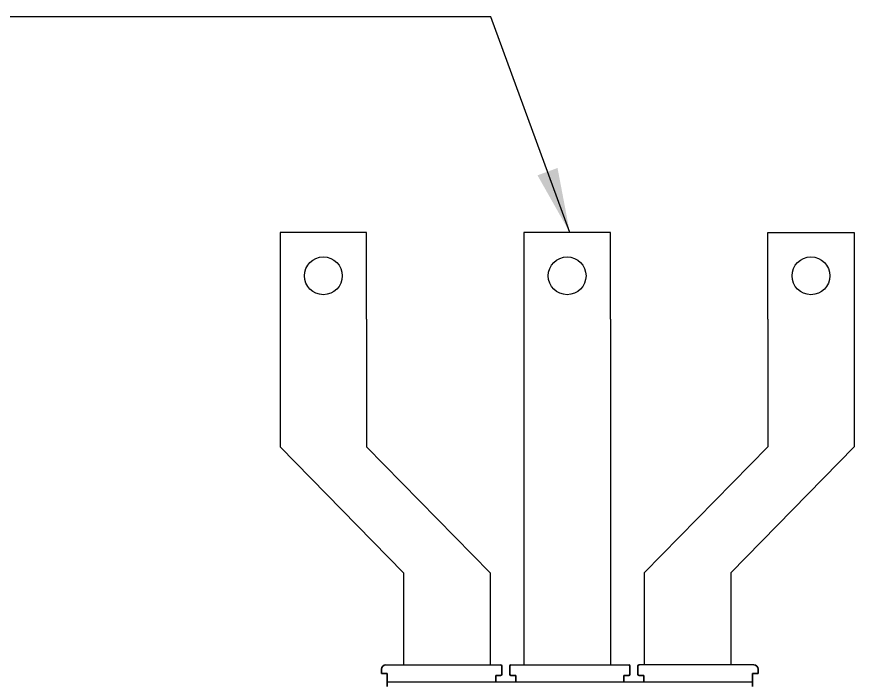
# Model space of a CAD drawing. Header units: millimetres. Extents: x 0 to 840, y -1485 to 297.
# Drawn here: x 70.46 to 89.81, y -386.13 to -370.74 of the extents above; entities that cross this region are included whole.
import ezdxf

# ---------------------------------------------------------------- set-up
doc = ezdxf.new("R2010")
doc.units = ezdxf.units.MM
doc.layers.add('L_COTAS', color=2, linetype='Continuous')
doc.styles.add('TEXTOS', font='ariali.ttf')
doc.dimstyles.new('FLECHA_ESC50', dxfattribs={"dimscale": 0.05, "dimtxt": 1.8, "dimasz": 2, "dimexe": 2, "dimexo": 4, "dimgap": 1, "dimtad": 1, "dimzin": 4, "dimdsep": 46, "dimtxsty": 'TEXTOS', "dimcen": 0, "dimclrd": 256, "dimclre": 256, "dimclrt": 2, "dimadec": 0, "dimazin": 0, "dimtfac": 1, "dimtdec": 4, "dimtmove": 1, "dimatfit": 3, "dimfxl": 1, "dimtvp": 1, "dimtolj": 1, "dimtzin": 0, "dimarcsym": 0})

# ---------------------------------------------------------------- blocks, each defined once
blk = doc.blocks.new('XT2_3P ABB')
for p, q in [((-4.25, 13), (-1.599, 13)), ((-1.365, 13), (1.365, 13)), ((4.25, 13), (1.599, 13)), ((4.225, 12.6), (-4.225, 12.6))]:
    blk.add_line(p, q)
at = {"lineweight": 35, "ltscale": 0.0475}
for p, q in [((-1.574, 12.975), (-1.574, 12.785)), ((-1.39, 12.785), (-1.39, 12.975)), ((1.39, 12.975), (1.39, 12.785)), ((1.574, 12.975), (1.574, 12.785))]:
    blk.add_line(p, q, dxfattribs=at)
at = {"lineweight": 35, "ltscale": 0.025}
for p, q in [((-4.35, 12.8), (-4.35, 12.9)), ((-4.35, 12.8), (-4.25, 12.8)), ((4.35, 12.8), (4.25, 12.8)), ((4.35, 12.8), (4.35, 12.9))]:
    blk.add_line(p, q, dxfattribs=at)
at = {"lineweight": 35, "ltscale": 0.03125}
for p, q in [((-4.225, 12.8), (-4.35, 12.8)), ((4.225, 12.8), (4.35, 12.8))]:
    blk.add_line(p, q, dxfattribs=at)
at = {"lineweight": 35, "ltscale": 0.00625}
for p, q in [((-4.225, 12.8), (-4.25, 12.8)), ((4.225, 12.8), (4.25, 12.8))]:
    blk.add_line(p, q, dxfattribs=at)
at = {"lineweight": 35, "ltscale": 0.075}
for p, q in [((-4.225, 12.5), (-4.225, 12.8)), ((4.225, 12.5), (4.225, 12.8))]:
    blk.add_line(p, q, dxfattribs=at)
at = {"lineweight": 35, "ltscale": 0.02875}
for p, q in [((-1.599, 12.76), (-1.714, 12.76)), ((-1.599, 12.76), (-1.714, 12.76)), ((-1.365, 12.76), (-1.25, 12.76)), ((-1.365, 12.76), (-1.25, 12.76)), ((1.365, 12.76), (1.25, 12.76)), ((1.365, 12.76), (1.25, 12.76)), ((1.599, 12.76), (1.714, 12.76)), ((1.599, 12.76), (1.714, 12.76))]:
    blk.add_line(p, q, dxfattribs=at)
at = {"lineweight": 35, "ltscale": 0.04}
for p, q in [((-1.714, 12.76), (-1.714, 12.6)), ((-1.25, 12.76), (-1.25, 12.6)), ((1.25, 12.76), (1.25, 12.6)), ((1.714, 12.76), (1.714, 12.6))]:
    blk.add_line(p, q, dxfattribs=at)
at = {"lineweight": 35}
for centre, radius, start, end in [((-4.25, 12.9), 0.1, 90, 180), ((-4.25, 12.9), 0.1, 90, 180), ((-1.599, 12.975), 0.025, 0, 90), ((-1.365, 12.975), 0.025, 90, 180), ((1.365, 12.975), 0.025, 0, 90), ((1.599, 12.975), 0.025, 90, 180), ((4.25, 12.9), 0.1, 0, 90), ((4.25, 12.9), 0.1, 360, 90), ((-1.599, 12.785), 0.025, 270, 0), ((-1.599, 12.785), 0.025, 270, 0), ((-1.365, 12.785), 0.025, 180, 270), ((-1.365, 12.785), 0.025, 180, 270), ((1.365, 12.785), 0.025, 270, 0), ((1.365, 12.785), 0.025, 270, 0), ((1.599, 12.785), 0.025, 180, 270), ((1.599, 12.785), 0.025, 180, 270)]:
    blk.add_arc(centre, radius, start, end, dxfattribs=at)

msp = doc.modelspace()

# ---------------------------------------------------------------- linework, layer by layer
at = {"color": 6}
for p, q in [((78.5412, -375.7301), (76.5412, -375.7301)), ((76.5412, -375.7301), (76.5412, -377.7301)), ((78.5412, -377.7301), (78.5412, -375.7301)), ((84.1764, -375.7301), (82.1764, -375.7301)), ((82.1764, -375.7301), (82.1764, -377.7301)), ((84.1764, -377.7301), (84.1764, -375.7301)), ((87.8116, -375.7301), (89.8116, -375.7301)), ((87.8116, -377.7301), (87.8116, -375.7301)), ((89.8116, -375.7301), (89.8116, -377.7301)), ((76.5412, -377.7301), (76.5412, -380.6845)), ((78.5412, -377.7301), (78.5412, -380.6845)), ((82.1764, -377.7301), (82.1764, -385.7301)), ((84.1764, -377.7301), (84.1764, -385.7301)), ((87.8116, -377.7301), (87.8116, -380.6845)), ((89.8116, -377.7301), (89.8116, -380.6845)), ((76.5412, -380.6845), (79.3974, -383.5957)), ((78.5412, -380.6845), (81.3974, -383.5957)), ((87.8116, -380.6845), (84.9555, -383.5957)), ((89.8116, -380.6845), (86.9555, -383.5957)), ((79.3974, -383.5957), (79.3974, -385.7301)), ((81.3974, -383.5957), (81.3974, -385.7301)), ((84.9555, -383.5957), (84.9555, -385.7301)), ((86.9555, -383.5957), (86.9555, -385.7301))]:
    msp.add_line(p, q, dxfattribs=at)
for centre in [(77.5412, -376.7301), (83.1764, -376.7301), (88.8116, -376.7301)]:
    msp.add_circle(centre, 0.4366)

# ---------------------------------------------------------------- block references
msp.add_blockref('XT2_3P ABB', (83.2381, -398.7301))

# ---------------------------------------------------------------- leaders
at = {"layer": 'L_COTAS'}
msp.add_leader([(83.2381, -375.7301), (81.4109, -370.7387), (66.8968, -370.7387)], dimstyle='FLECHA_ESC50', override={"dimasz": 30, "dimgap": 1, "dimtad": 1}, dxfattribs=at)

doc.saveas('drawing.dxf')
